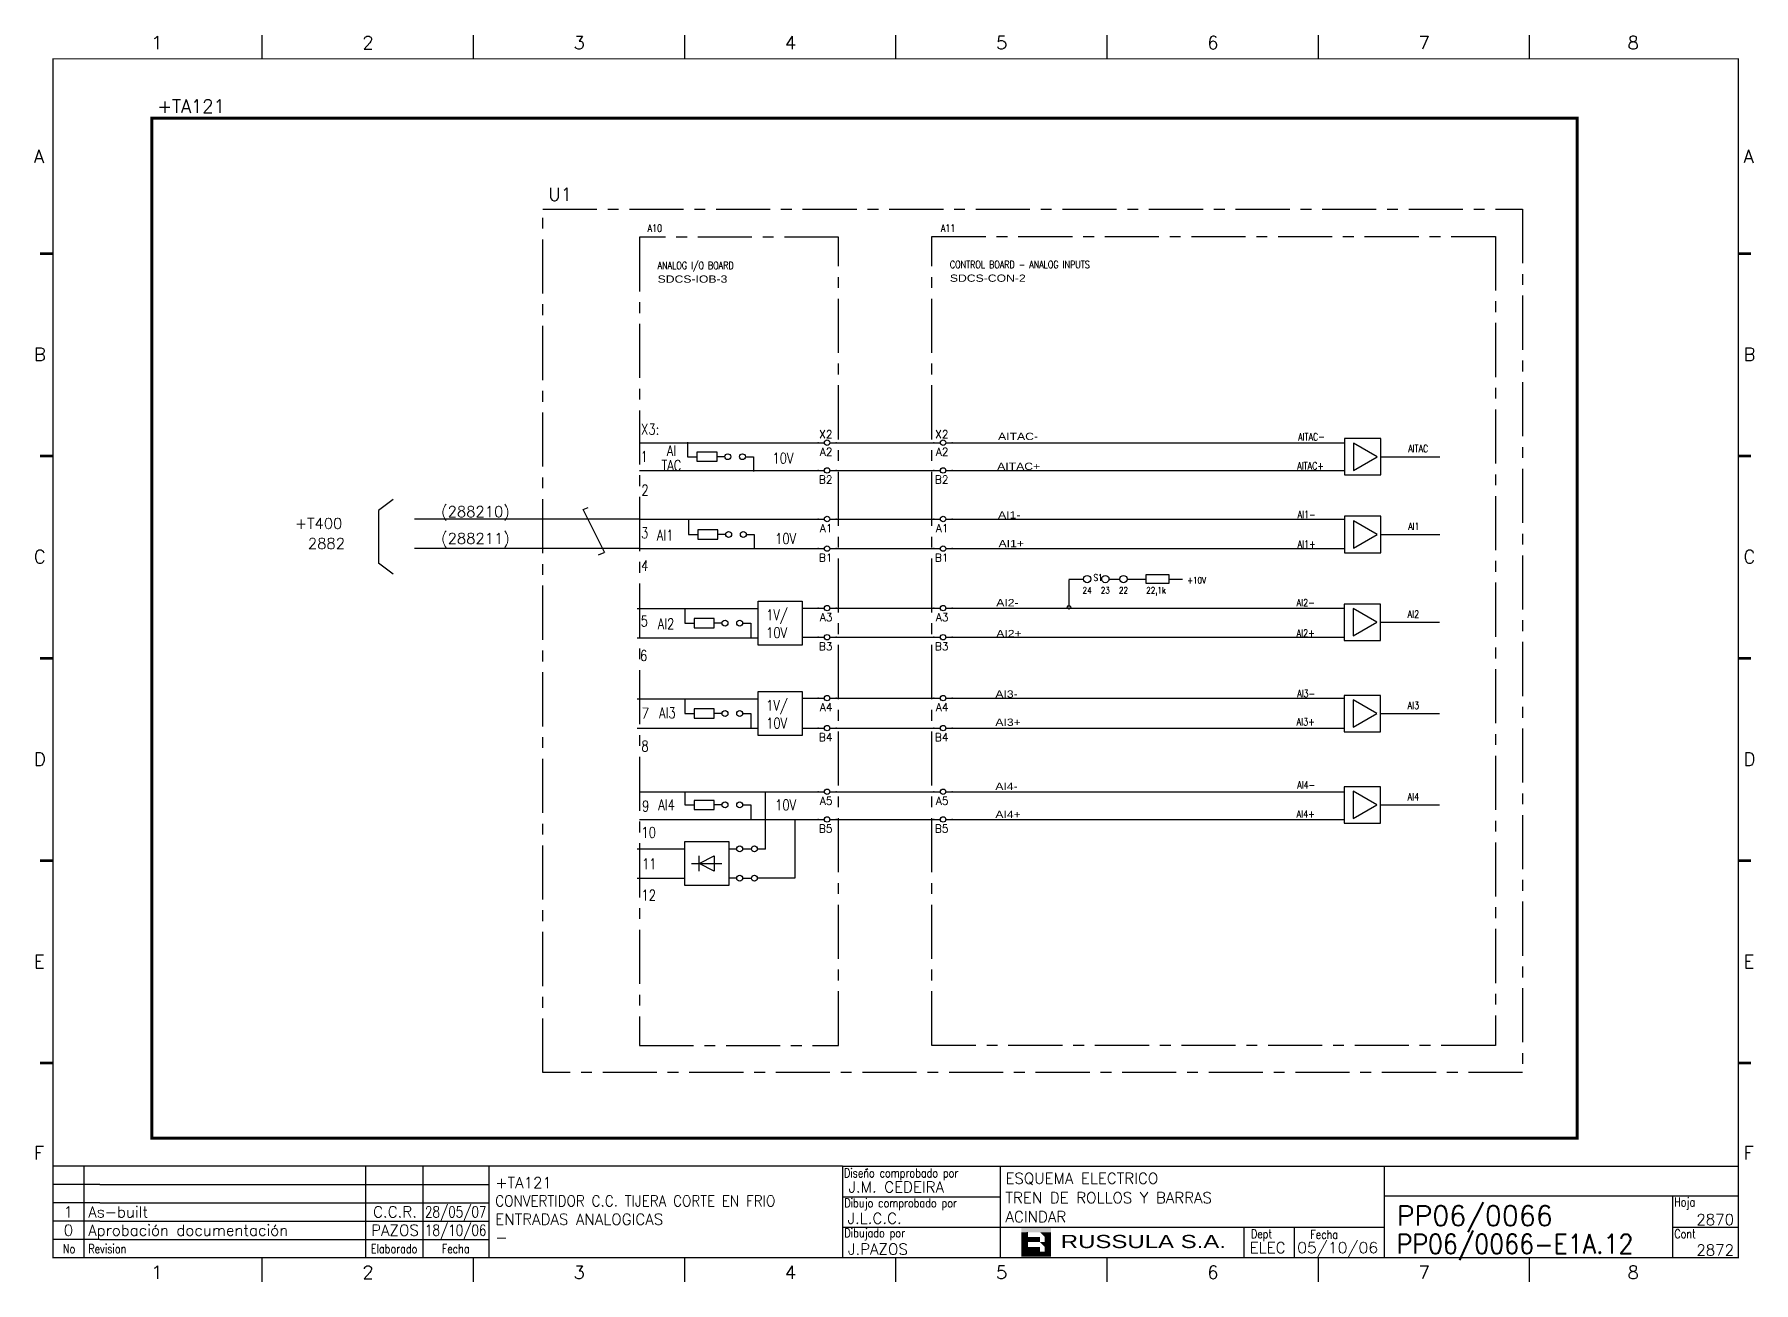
# Model space of a CAD drawing. Extents: x 415 to 812, y 5 to 293.
import ezdxf
from ezdxf.enums import TextEntityAlignment as Align

# ---------------------------------------------------------------- set-up
doc = ezdxf.new("R2010")
doc.units = 0
doc.header["$LTSCALE"] = 10
doc.header["$MEASUREMENT"] = 0
doc.linetypes.add('CENTER', pattern=[2, 1.25, -0.25, 0.25, -0.25])
doc.linetypes.add('DASHDOT', pattern=[1, 0.5, -0.25, 0, -0.25])
doc.layers.get('0').update_dxf_attribs({"linetype": 'CONTINUOUS'})
for name, color, linetype in [('1', 7, 'CONTINUOUS'), ('10', 5, 'CONTINUOUS'), ('2', 7, 'CONTINUOUS'), ('25', 3, 'CONTINUOUS'), ('25PK', 4, 'CENTER'), ('35', 2, 'CONTINUOUS'), ('8', 1, 'CONTINUOUS'), ('9', 6, 'CONTINUOUS'), ('DIBUJO', 7, 'CONTINUOUS'), ('NODE', 7, 'CONTINUOUS')]:
    doc.layers.add(name, color=color, linetype=linetype)
doc.styles.add('ABBSTYLE', font='ROMANS.SHX', dxfattribs={"width": 0.8})
doc.styles.add('HELV', font='HELV.SHX')
doc.styles.add('HELVETICA', font='HELV.SHX')
doc.styles.add('LABEL', font='SIMPLEX', dxfattribs={"width": 0.8, "height": 4})
doc.styles.add('ROMANS', font='ROMANS.SHX')
doc.styles.get("Standard").update_dxf_attribs({"font": 'simplex'})

# ---------------------------------------------------------------- blocks, each defined once
blk = doc.blocks.new('NOD', base_point=(237.5, 170))
at = {"layer": 'NODE'}
blk.add_point((237.5, 170), dxfattribs=at)
blk = doc.blocks.new('$$PLR12C')
for p, q in [((-2.5, 0), (-0.75, 0)), ((0.75, 0), (2.5, 0))]:
    blk.add_line(p, q)
at = {"layer": '2'}
blk.add_circle((0, 0), 0.75, dxfattribs=at)
for p in [(-2.5, 0), (2.5, 0)]:
    blk.add_blockref('NOD', p, dxfattribs=at)
at = {"layer": '8'}
blk.add_attdef('*A', text='', height=2.15, dxfattribs=at).set_placement((1.5, -3.575), align=Align.RIGHT)
at = {"layer": '9'}
blk.add_attdef('ID', text='', height=2.15, dxfattribs=at).set_placement((1.5, 1.25), align=Align.RIGHT)
blk = doc.blocks.new('AMP')
at = {"layer": '35'}
for p, q in [((0, 5), (0, -5)), ((10, 5), (0, 5)), ((10, -5), (10, 5)), ((0, -5), (10, -5))]:
    blk.add_line(p, q, dxfattribs=at)
blk.add_lwpolyline([(7.5, -3.75), (7.5, 3.75), (1, 0)], close=True, dxfattribs=at)
blk = doc.blocks.new('newcajec')
at = {"layer": '1'}
for p, q in [((179.4, 20.85), (0.13, 20.85)), ((7, 20.85), (7, 0)), ((71, 20.85), (71, 0)), ((84, 20.85), (84, 0.09)), ((99, 20.85), (99, 0)), ((184.64, 20.18), (184.81, 20.01)), ((184.81, 20.01), (185.18, 20.25)), ((215.2, 20.8), (215.2, 0)), ((10.6, 16.64), (0, 16.64)), ((10.6, 16.64), (99, 16.64)), ((10.6, 12.48), (0, 12.48)), ((10.6, 12.48), (99, 12.48)), ((179.4, 13.87), (215.2, 13.87)), ((368, 14.06), (368, 0)), ((10.6, 8.32), (0, 8.32)), ((10.6, 8.32), (99, 8.32)), ((10.6, 4.16), (0, 4.16)), ((10.6, 4.16), (99, 4.16)), ((179.4, 6.93), (267.63, 6.93)), ((267.63, 6.93), (302.5, 6.93)), ((270.63, 6.91), (270.63, 0)), ((282.07, 6.93), (282.07, 0)), ((368, 6.93), (383, 6.93))]:
    blk.add_line(p, q, dxfattribs=at)
for points in [[(47.5, 272.5, 0.3, 0.3, 0), (47.5, 277.91, 0.3, 0.3, 0)], [(95.5, 272.5, 0.3, 0.3, 0), (95.5, 277.91, 0.3, 0.3, 0)], [(143.5, 272.5, 0.3, 0.3, 0), (143.5, 277.91, 0.3, 0.3, 0)], [(191.5, 272.5, 0.3, 0.3, 0), (191.5, 277.91, 0.3, 0.3, 0)], [(239.5, 272.5, 0.3, 0.3, 0), (239.5, 277.91, 0.3, 0.3, 0)], [(287.5, 272.5, 0.3, 0.3, 0), (287.5, 277.91, 0.3, 0.3, 0)], [(335.5, 272.5, 0.3, 0.3, 0), (335.5, 277.91, 0.3, 0.3, 0)], [(-2.99, 228.23, 0.6, 0.6, 0), (-0.18, 228.23, 0.6, 0.6, 0)], [(383.01, 228.23, 0.6, 0.6, 0), (385.82, 228.23, 0.6, 0.6, 0)], [(-2.99, 182.23, 0.6, 0.6, 0), (-0.18, 182.23, 0.6, 0.6, 0)], [(383.01, 182.23, 0.6, 0.6, 0), (385.82, 182.23, 0.6, 0.6, 0)], [(-2.99, 136.23, 0.6, 0.6, 0), (-0.18, 136.23, 0.6, 0.6, 0)], [(383.01, 136.23, 0.6, 0.6, 0), (385.82, 136.23, 0.6, 0.6, 0)], [(-2.99, 90.23, 0.6, 0.6, 0), (-0.18, 90.23, 0.6, 0.6, 0)], [(383.01, 90.23, 0.6, 0.6, 0), (385.82, 90.23, 0.6, 0.6, 0)], [(-2.99, 44.23, 0.6, 0.6, 0), (-0.18, 44.23, 0.6, 0.6, 0)], [(383.01, 44.23, 0.6, 0.6, 0), (385.82, 44.23, 0.6, 0.6, 0)], [(383, 20.8, 0.3, 0.3, 0), (179.4, 20.8, 0.3, 0.3, 0), (179.4, 0, 0.3, 0.3, 0)], [(302.5, 20.8, 0.3, 0.3, 0), (302.5, 0, 0.3, 0.3, 0)], [(302.5, 14, 0.3, 0.3, 0), (383, 14, 0.3, 0.3, 0)], [(47.5, -5.5, 0.3, 0.3, 0), (47.5, -0.09, 0.3, 0.3, 0)], [(95.5, -5.5, 0.3, 0.3, 0), (95.5, -0.09, 0.3, 0.3, 0)], [(143.5, -5.5, 0.3, 0.3, 0), (143.5, -0.09, 0.3, 0.3, 0)], [(191.5, -5.5, 0.3, 0.3, 0), (191.5, -0.09, 0.3, 0.3, 0)], [(239.5, -5.5, 0.3, 0.3, 0), (239.5, -0.09, 0.3, 0.3, 0)], [(287.5, -5.5, 0.3, 0.3, 0), (287.5, -0.09, 0.3, 0.3, 0)], [(335.5, -5.5, 0.3, 0.3, 0), (335.5, -0.09, 0.3, 0.3, 0)]]:
    blk.add_lwpolyline(points, format="xyseb", dxfattribs=at)
at = {"layer": '1', "const_width": 0.3}
blk.add_lwpolyline([(0, 0), (0, 272.5), (383, 272.5), (383, 0)], close=True, dxfattribs=at)
at = {"layer": '2', "color": 14}
for p, q in [((221.42, 4.69), (221.42, 5.81)), ((221.42, 2.47), (221.42, 3.58))]:
    blk.add_line(p, q, dxfattribs=at)
for points in [[(220.05, 5.81), (220.05, 6.92), (226.74, 5.81), (226.74, 6.92)], [(221.42, 2.47), (220.05, 2.47), (221.42, 5.81), (220.05, 5.81)], [(221.42, 4.69), (224.25, 4.69), (221.42, 3.58), (224.25, 3.58)], [(224.25, 5.81), (225.37, 5.81), (225.37, 4.69)], [(225.37, 5.81), (226.74, 5.81), (225.37, 1.35), (226.74, 1.35)], [(224.25, 0.24), (224.25, 2.47), (220.05, 0.24), (220.05, 2.47)], [(224.25, 3.58), (225.37, 3.58), (225.37, 2.47)], [(226.74, 1.35), (226.74, 0.24), (224.25, 1.35), (224.25, 0.24)]]:
    blk.add_solid(points, dxfattribs=at)
at = {"layer": '1', "style": 'ROMANS'}
for s, p in [('1', (22.29, 274.68)), ('2', (70.29, 274.68)), ('3', (118.29, 274.68)), ('4', (166.29, 274.68)), ('5', (214.29, 274.68)), ('6', (262.29, 274.68)), ('7', (310.29, 274.68)), ('8', (357.79, 274.68)), ('A', (-4.37, 248.84)), ('A', (384.13, 248.84)), ('B', (-4.37, 203.84)), ('B', (384.13, 203.84)), ('C', (-4.37, 157.84)), ('C', (384.13, 157.84)), ('D', (-4.37, 111.84)), ('D', (384.13, 111.84)), ('E', (-4.37, 65.84)), ('E', (384.13, 65.84)), ('F', (-4.37, 22.34)), ('F', (384.13, 22.34)), ('1', (22.29, -4.82)), ('2', (70.29, -4.82)), ('3', (118.29, -4.82)), ('4', (166.29, -4.82)), ('5', (214.29, -4.82)), ('6', (262.29, -4.82)), ('7', (310.29, -4.82)), ('8', (357.79, -4.82))]:
    blk.add_text(s, height=3, dxfattribs=at).set_placement(p)
at = {"layer": '1', "style": 'LABEL', "width": 0.8}
for s, p in [('Diseno comprobado por', (179.73, 18.27)), ('Dibujo comprobado por', (179.81, 11.47)), ('Hoja', (368.38, 11.66)), ('Dibujado por', (179.83, 4.64)), ('Fecha', (285.71, 4.3)), ('Cont', (368.43, 4.46)), ('No', (2.23, 1.05)), ('Revision', (8, 1.05))]:
    blk.add_text(s, height=2, dxfattribs=at).set_placement(p)
for s, p in [('Dept', (274.61, 4.44)), ('Elaborado', (77.5, 1.05)), ('Fecha', (91.5, 1.05))]:
    blk.add_text(s, height=2, dxfattribs=at).set_placement(p, align=Align.CENTER)
at = {"layer": '10', "style": 'ROMANS'}
for tag, p in [('REV41', (3.5, 18.74)), ('REV43', (77.7, 18.74)), ('REV31', (3.5, 14.58)), ('REV33', (77.7, 14.58)), ('REV21', (3.5, 10.42)), ('REV23', (77.7, 10.42)), ('REV11', (3.5, 6.27)), ('REV13', (77.7, 6.27))]:
    blk.add_attdef(tag, text='', height=2.5, dxfattribs=at).set_placement(p, align=Align.MIDDLE)
for tag, p, height in [('REV42', (8, 17.49), 2.5), ('REV32', (8, 13.33), 2.5), ('SHEETNAME1', (100.5, 15.83), 2.5), ('DESIGNCHECK', (180.74, 14.83), 2.5), ('DOCUMENTTYPE', (216.43, 16.8), 2.5), ('NOTA', (305.32, 15.8), 3), ('SHEETNAME2', (100.5, 11.67), 2.5), ('OBJECT', (216.43, 12.4), 2.5), ('ORDER', (305.32, 7.3), 4.5), ('REV22', (8, 9.17), 2.5), ('SHEETNAME3', (100.5, 7.51), 2.5), ('DRAWINGCHECK', (180.53, 7.71), 2.5), ('CUSTOMER', (216.43, 8.08), 2.5), ('REV12', (8, 5.01), 2.5), ('SHEETNAME4', (100.5, 3.35), 2.5), ('DOCUMENT_ID', (305.32, 0.93), 4.4), ('USER', (180.63, 0.71), 2.5), ('DEPARTMENT', (271.93, 1.05), 2.5)]:
    blk.add_attdef(tag, p, '', height=height, dxfattribs=at)
for tag, width, p, p2 in [('REV44', 1.221199, (84.53, 17.49), (98.48, 17.49)), ('REV34', 1.221199, (84.53, 13.33), (98.48, 13.33)), ('REV24', 1.221199, (84.53, 9.17), (98.48, 9.17)), ('REV14', 1.221199, (84.53, 5.01), (98.48, 5.01)), ('CREATED2', 7.039915, (282.71, 1.05), (301.14, 1.05))]:
    blk.add_attdef(tag, text='', height=2.5, dxfattribs=dict(at, width=width)).set_placement(p, p2, align=Align.FIT)
for tag, p in [('SHEET', (382, 7.43)), ('NEXTSHEET', (382, 0.5))]:
    blk.add_attdef(tag, text='', height=2.5, dxfattribs=at).set_placement(p, align=Align.RIGHT)
at = {"layer": 'DIBUJO', "color": 14, "style": 'HELVETICA', "width": 1.3}
blk.add_text('RUSSULA S.A.', height=3, dxfattribs=at).set_placement((229, 2.19))

msp = doc.modelspace()

# ---------------------------------------------------------------- linework, layer by layer
for p, q in [((498, 185.78), (494.61, 183.26)), ((494.61, 183.26), (494.61, 171.04)), ((541.89, 183.44), (543.04, 183.9)), ((546.84, 173.47), (541.89, 183.44)), ((554.86, 181.26), (502.88, 181.26)), ((498, 168.51), (494.61, 171.04)), ((554.86, 174.43), (502.88, 174.43)), ((546.65, 173.42), (545.32, 172.92))]:
    msp.add_line(p, q)
at = {"layer": '2', "color": 4, "linetype": 'CENTER'}
for p, q in [((554.86, 246.36), (554.86, 59.67)), ((600.85, 246.36), (554.86, 246.36)), ((600.85, 59.67), (600.85, 246.36)), ((554.86, 59.67), (600.85, 59.67))]:
    msp.add_line(p, q, dxfattribs=at)
at = {"layer": '2', "color": 3}
for p, q in [((554.86, 198.9), (597.17, 198.9)), ((554.86, 192.49), (596.54, 192.49)), ((554.86, 181.26), (596.86, 181.26)), ((554.86, 174.43), (596.75, 174.43)), ((592.45, 160.68), (596.65, 160.68)), ((592.45, 153.96), (597.17, 153.96)), ((592.45, 139.89), (596.33, 139.89)), ((592.45, 132.96), (597.17, 132.96)), ((554.86, 118.26), (596.65, 118.26)), ((565.36, 118.26), (565.36, 115.21)), ((583.94, 118.26), (583.94, 105.03)), ((554.86, 111.85), (597.07, 111.85))]:
    msp.add_line(p, q, dxfattribs=at)
at = {"layer": '2', "color": 7}
for p, q in [((600.32, 198.9), (622.9, 198.9)), ((626.26, 198.9), (717.71, 198.9)), ((600.32, 192.49), (622.9, 192.49)), ((626.99, 192.49), (717.71, 192.49)), ((600.32, 181.26), (622.9, 181.26)), ((626.57, 181.26), (717.71, 181.26)), ((600.32, 174.43), (622.9, 174.43)), ((626.26, 174.43), (717.82, 174.43)), ((600.32, 160.68), (622.9, 160.68)), ((626.36, 160.68), (717.61, 160.68)), ((600.32, 153.96), (622.9, 153.96)), ((626.68, 153.96), (717.61, 153.96)), ((600.32, 139.89), (622.9, 139.89)), ((625.94, 139.89), (717.61, 139.89)), ((600.32, 132.96), (622.9, 132.96)), ((625.73, 132.96), (717.61, 132.96)), ((600.32, 118.26), (622.9, 118.26)), ((625.94, 118.26), (717.61, 118.26)), ((600.32, 111.85), (622.9, 111.85)), ((626.68, 111.85), (717.61, 111.85))]:
    msp.add_line(p, q, dxfattribs=at)
at = {"layer": '2', "color": 3, "linetype": 'DASHDOT'}
msp.add_lwpolyline([(442.26, 273.87, 0.706, 0.706, 0), (771.47, 273.87, 0.706, 0.706, 0), (771.47, 38.25, 0.706, 0.706, 0), (442.26, 38.25, 0.706, 0.706, 0), (442.26, 273.87, 0.706, 0.706, 0)], format="xyseb", dxfattribs=at)
at = {"layer": '25'}
for p, q in [((565.95, 199.04), (565.95, 195.66)), ((565.95, 195.66), (568.07, 195.66)), ((572.79, 196.71), (568.13, 196.71)), ((568.13, 196.71), (568.13, 194.6)), ((568.13, 194.6), (572.79, 194.6)), ((572.79, 194.6), (572.79, 196.71)), ((574.59, 195.66), (572.79, 195.66)), ((579.33, 195.66), (581.19, 195.66)), ((581.19, 195.66), (581.19, 192.27)), ((566.16, 181.09), (566.16, 177.7)), ((573, 178.76), (568.34, 178.76)), ((568.34, 178.76), (568.34, 176.64)), ((573, 176.64), (573, 178.76)), ((566.16, 177.7), (568.28, 177.7)), ((568.34, 176.64), (573, 176.64)), ((574.8, 177.7), (573, 177.7)), ((579.54, 177.7), (581.4, 177.7)), ((581.4, 177.7), (581.4, 174.31)), ((554.31, 160.61), (582.26, 160.61)), ((565.32, 160.61), (565.32, 157.22)), ((582.26, 162.3), (592.42, 162.3)), ((582.26, 152.14), (582.26, 162.3)), ((592.42, 162.3), (592.42, 152.14)), ((565.32, 157.22), (567.44, 157.22)), ((572.16, 158.28), (567.5, 158.28)), ((567.5, 158.28), (567.5, 156.16)), ((567.5, 156.16), (572.16, 156.16)), ((572.16, 156.16), (572.16, 158.28)), ((573.96, 157.22), (572.16, 157.22)), ((578.7, 157.22), (580.56, 157.22)), ((580.56, 157.22), (580.56, 153.83)), ((554.31, 153.83), (582.26, 153.83)), ((592.42, 152.14), (582.26, 152.14)), ((554.31, 139.71), (582.26, 139.71)), ((565.32, 139.71), (565.32, 136.32)), ((582.26, 141.4), (592.42, 141.4)), ((582.26, 131.24), (582.26, 141.4)), ((592.42, 141.4), (592.42, 131.24)), ((565.32, 136.32), (567.44, 136.32)), ((572.16, 137.38), (567.5, 137.38)), ((567.5, 137.38), (567.5, 135.27)), ((567.5, 135.27), (572.16, 135.27)), ((572.16, 135.27), (572.16, 137.38)), ((573.96, 136.32), (572.16, 136.32)), ((578.7, 136.32), (580.56, 136.32)), ((580.56, 136.32), (580.56, 132.94)), ((554.31, 132.94), (582.26, 132.94)), ((592.42, 131.24), (582.26, 131.24)), ((572.16, 116.27), (567.5, 116.27)), ((572.16, 114.16), (572.16, 116.27)), ((573.96, 115.22), (572.16, 115.22)), ((578.7, 115.22), (580.56, 115.22)), ((580.56, 115.22), (580.56, 111.83)), ((567.5, 114.16), (572.16, 114.16)), ((590.72, 111.83), (590.72, 98.28)), ((554.31, 105.06), (565.32, 105.06)), ((565.32, 96.59), (565.32, 106.75)), ((565.32, 106.75), (575.48, 106.75)), ((568.64, 101.67), (572.16, 103.43)), ((568.64, 99.9), (568.64, 103.43)), ((572.16, 103.43), (572.16, 99.9)), ((575.48, 106.75), (575.48, 96.59)), ((575.48, 105.06), (577.34, 105.06)), ((578.73, 105.06), (580.73, 105.06)), ((582.09, 105.06), (583.95, 105.06)), ((566.87, 101.67), (573.93, 101.67)), ((572.16, 99.9), (568.64, 101.67)), ((554.31, 98.28), (565.32, 98.28)), ((575.48, 96.59), (565.32, 96.59)), ((577.34, 98.28), (575.48, 98.28)), ((578.73, 98.28), (580.73, 98.28)), ((590.72, 98.28), (582.09, 98.28))]:
    msp.add_line(p, q, dxfattribs=at)
at = {"layer": '25', "color": 3}
for p, q in [((565.32, 115.22), (567.44, 115.22)), ((567.5, 116.27), (567.5, 114.16))]:
    msp.add_line(p, q, dxfattribs=at)
at = {"layer": '25'}
for centre in [(575.26, 195.66), (578.65, 195.66), (575.47, 177.7), (578.86, 177.7), (574.63, 157.22), (578.02, 157.22), (574.63, 136.32), (578.02, 136.32), (574.63, 115.22), (578.02, 115.22), (578.02, 105.06), (581.41, 105.06), (578.02, 98.28), (581.41, 98.28)]:
    msp.add_circle(centre, 0.677, dxfattribs=at)
at = {"layer": '25PK'}
for p, q in [((532.56, 252.87), (758.87, 252.87)), ((532.56, 53.37), (532.56, 252.87)), ((758.87, 252.87), (758.87, 53.37)), ((622.37, 59.67), (622.37, 246.57)), ((622.37, 246.57), (752.57, 246.57)), ((752.57, 246.57), (752.57, 59.67)), ((752.57, 59.67), (622.37, 59.67)), ((758.87, 53.37), (532.56, 53.37))]:
    msp.add_line(p, q, dxfattribs=at)
at = {"layer": '35', "color": 7}
for p, q in [((726.11, 195.64), (739.76, 195.64)), ((726.11, 177.69), (739.76, 177.69)), ((654.08, 167.4), (657.38, 167.4)), ((654.08, 167.19), (654.08, 160.89)), ((663.32, 167.4), (665.82, 167.4)), ((667.52, 167.4), (671.94, 167.4)), ((671.93, 168.45), (677.18, 168.45)), ((671.93, 166.35), (671.93, 168.45)), ((677.18, 168.45), (677.18, 166.35)), ((677.18, 167.4), (680.33, 167.4)), ((677.18, 166.35), (671.93, 166.35)), ((726.01, 157.42), (739.66, 157.42)), ((726.01, 136.32), (739.66, 136.32)), ((726.01, 115.21), (739.66, 115.21))]:
    msp.add_line(p, q, dxfattribs=at)
for centre, radius in [((658.28, 167.4), 0.84), ((662.48, 167.4), 0.84), ((666.68, 167.4), 0.84), ((654.08, 160.89), 0.42)]:
    msp.add_circle(centre, radius, dxfattribs=at)

# ---------------------------------------------------------------- block references
at = {"layer": '2', "color": 7}
ref = msp.add_blockref('newcajec', (419.42, 10.6), dxfattribs=dict(at, xscale=1.016442892079965, yscale=1.016442892079993, zscale=1.01644289208))
ref.add_attrib('REV24', '28/05/07', dxfattribs={"layer": '10', "height": 2.541, "style": 'ROMANS', "width": 0.728168}).set_placement((505.33, 19.92), (519.52, 19.92), align=Align.FIT)
ref.add_attrib('SHEETNAME3', 'ENTRADAS ANALOGICAS', (521.57, 18.22), dxfattribs={"layer": '10', "height": 2.5411, "style": 'ROMANS'})
ref.add_attrib('SHEETNAME2', 'CONVERTIDOR C.C. TIJERA CORTE EN FRIO', (521.57, 22.45), dxfattribs={"layer": '10', "height": 2.5411, "style": 'ROMANS', "width": 0.9})
ref.add_attrib('SHEETNAME1', '+TA121', (521.57, 26.68), dxfattribs={"layer": '10', "height": 2.541, "style": 'ROMANS'})
ref.add_attrib('USER', 'J.PAZOS', (603.02, 11.32), dxfattribs={"layer": '10', "height": 2.541, "style": 'ROMANS'})
ref.add_attrib('DRAWINGCHECK', 'J.L.C.C.', (602.92, 18.44), dxfattribs={"layer": '10', "height": 2.541, "style": 'ROMANS'})
ref.add_attrib('DESIGNCHECK', 'J.M. CEDEIRA', (603.13, 25.67), dxfattribs={"layer": '10', "height": 2.5411, "style": 'ROMANS'})
ref.add_attrib('REV22', 'As-built', (427.55, 19.92), dxfattribs={"layer": '10', "height": 2.541, "style": 'ROMANS'})
ref.add_attrib('REV12', 'Aprobación documentación', (427.55, 15.69), dxfattribs={"layer": '10', "height": 2.5411, "style": 'ROMANS'})
ref.add_attrib('REV21', '1', dxfattribs={"layer": '10', "height": 2.54, "style": 'ROMANS'}).set_placement((422.98, 21.19), align=Align.MIDDLE)
ref.add_attrib('REV11', '0', dxfattribs={"layer": '10', "height": 2.54, "style": 'ROMANS'}).set_placement((422.98, 16.96), align=Align.MIDDLE)
ref.add_attrib('SHEETNAME4', '-', (521.57, 14), dxfattribs={"layer": '10', "height": 2.54, "style": 'ROMANS'})
ref.add_attrib('REV14', '18/10/06', dxfattribs={"layer": '10', "height": 2.541, "style": 'ROMANS', "width": 0.728168}).set_placement((505.33, 15.69), (519.52, 15.69), align=Align.FIT)
ref.add_attrib('REV23', 'C.C.R.', dxfattribs={"layer": '10', "height": 2.541, "style": 'ROMANS'}).set_placement((498.4, 21.19), align=Align.MIDDLE)
ref.add_attrib('REV13', 'PAZOS', dxfattribs={"layer": '10', "height": 2.541, "style": 'ROMANS'}).set_placement((498.4, 16.96), align=Align.MIDDLE)
ref.add_attrib('DOCUMENT_ID', 'PP06/0066-E1A.12', (729.76, 11.55), dxfattribs={"layer": '10', "height": 4.4723, "style": 'ROMANS', "width": 0.9})
ref.add_attrib('ORDER', 'PP06/0066', (729.76, 18.02), dxfattribs={"layer": '10', "height": 4.574, "style": 'ROMANS'})
ref.add_attrib('CUSTOMER', 'ACINDAR', (639.41, 18.81), dxfattribs={"layer": '10', "height": 2.541, "style": 'ROMANS'})
ref.add_attrib('OBJECT', 'TREN DE ROLLOS Y BARRAS', (639.41, 23.2), dxfattribs={"layer": '10', "height": 2.5411, "style": 'ROMANS'})
ref.add_attrib('DOCUMENTTYPE', 'ESQUEMA ELECTRICO', (639.41, 27.67), dxfattribs={"layer": '10', "height": 2.5411, "style": 'ROMANS'})
ref.add_attrib('CREATED2', '05/10/06', dxfattribs={"layer": '10', "height": 2.541, "style": 'ROMANS', "width": 0.961976}).set_placement((706.77, 11.66), (725.51, 11.66), align=Align.FIT)
ref.add_attrib('DEPARTMENT', 'ELEC', (695.82, 11.66), dxfattribs={"layer": '10', "height": 2.541, "style": 'ROMANS'})
ref.add_attrib('NEXTSHEET', '2872', dxfattribs={"layer": '10', "height": 2.541, "style": 'ROMANS'}).set_placement((807.7, 11.1), align=Align.RIGHT)
ref.add_attrib('SHEET', '2870', dxfattribs={"layer": '10', "height": 2.541, "style": 'ROMANS'}).set_placement((807.7, 18.15), align=Align.RIGHT)
at = {"layer": '2', "color": 7, "xscale": 0.8400000000000318, "yscale": 0.839999999999975, "zscale": 0.84}
for p, values in [((598.22, 198.9), {'ID': 'X2', '*A': 'A2'}), ((625, 198.9), {'ID': 'X2', '*A': 'A2'}), ((598.22, 192.49), {'*A': 'B2'}), ((625, 192.49), {'*A': 'B2'}), ((598.22, 181.26), {'*A': 'A1'}), ((625, 181.26), {'*A': 'A1'}), ((598.22, 174.43), {'*A': 'B1'}), ((625, 174.43), {'*A': 'B1'}), ((598.22, 160.68), {'*A': 'A3'}), ((625, 160.68), {'*A': 'A3'}), ((598.22, 153.96), {'*A': 'B3'}), ((625, 153.96), {'*A': 'B3'}), ((598.22, 139.89), {'*A': 'A4'}), ((625, 139.89), {'*A': 'A4'}), ((598.22, 132.96), {'*A': 'B4'}), ((625, 132.96), {'*A': 'B4'}), ((598.22, 118.26), {'*A': 'A5'}), ((625, 118.26), {'*A': 'A5'}), ((598.22, 111.85), {'*A': 'B5'}), ((625, 111.85), {'*A': 'B5'})]:
    msp.add_blockref('$$PLR12C', p, dxfattribs=at).add_auto_attribs(values)
at = {"layer": '35', "color": 7, "xscale": 0.8400000000000318, "yscale": 0.839999999999975, "zscale": 0.84, "rotation": 180}
for p in [(726.11, 195.64), (726.11, 177.69), (726.01, 157.42), (726.01, 136.32), (726.01, 115.21)]:
    msp.add_blockref('AMP', p, dxfattribs=at)

# ---------------------------------------------------------------- texts
at = {"layer": '2', "color": 6}
for s, height, p in [('+TA121', 3.024, (443.52, 275.13)), ('U1', 3.024, (533.82, 254.79)), ('(288210)', 2.5, (509.06, 181.73)), ('+T400', 2.5, (475.32, 179)), ('(288211)', 2.5, (509.06, 175.53))]:
    msp.add_text(s, height=height, dxfattribs=at).set_placement(p)
at = {"layer": '2', "color": 1}
msp.add_text('2882', height=2.5, dxfattribs=at).set_placement((478.28, 174.36))
at = {"layer": '25'}
for s, height, style, width, p in [('A10', 1.68, 'ABBSTYLE', 0.8, (556.75, 247.62)), ('A11', 1.68, 'ABBSTYLE', 0.8, (624.47, 247.62)), ('ANALOG I/O BOARD', 1.68, 'ABBSTYLE', 0.8, (559.06, 239.01)), ('CONTROL BOARD - ANALOG INPUTS', 1.68, 'ABBSTYLE', 0.8, (626.57, 239.22)), ('SDCS-IOB-3', 1.68, 'HELV', 1.2, (559.06, 235.86)), ('SDCS-CON-2', 1.68, 'HELV', 1.2, (626.57, 236.07)), ('AITAC-', 1.68, 'HELV', 1.2, (637.7, 199.52)), ('AITAC-', 1.68, 'ABBSTYLE', 0.8, (707, 199.42)), ('1', 2.44, 'ROMANS', 0.8, (555.15, 194.48)), ('10V', 2.439, 'ROMANS', 0.8, (585.58, 194.11)), ('AITAC', 1.68, 'ABBSTYLE', 0.8, (732.41, 196.69)), ('AITAC+', 1.68, 'HELV', 1.2, (637.49, 192.6)), ('AITAC+', 1.68, 'ABBSTYLE', 0.8, (706.79, 192.7)), ('2', 2.44, 'ROMANS', 0.8, (555.31, 186.71)), ('AI1-', 1.68, 'HELV', 1.2, (637.7, 181.36)), ('AI1-', 1.68, 'ABBSTYLE', 0.8, (706.9, 181.47)), ('3', 2.44, 'ROMANS', 0.8, (555.26, 176.84)), ('AI1', 1.68, 'ABBSTYLE', 0.8, (732.41, 178.74)), ('10V', 2.439, 'ROMANS', 0.8, (586.21, 175.52)), ('AI1+', 1.68, 'HELV', 1.2, (637.81, 174.75)), ('AI1+', 1.68, 'ABBSTYLE', 0.8, (706.9, 174.64)), ('S1', 1.512, 'ABBSTYLE', 0.8, (659.75, 166.98)), ('+10V', 1.512, 'ABBSTYLE', 0.8, (681.38, 166.35)), ('24', 1.512, 'ABBSTYLE', 0.8, (657.23, 164.04)), ('23', 1.512, 'ABBSTYLE', 0.8, (661.43, 164.04)), ('22', 1.512, 'ABBSTYLE', 0.8, (665.63, 164.04)), ('22,1k', 1.512, 'ABBSTYLE', 0.8, (671.93, 164.04)), ('5', 2.44, 'ROMANS', 0.8, (555.15, 156.47)), ('1V/', 2.439, 'ROMANS', 0.8, (584.13, 157.89)), ('AI2-', 1.68, 'HELV', 1.2, (637.28, 161.1)), ('AI2-', 1.68, 'ABBSTYLE', 0.8, (706.69, 161.1)), ('AI2', 1.68, 'ABBSTYLE', 0.8, (732.31, 158.47)), ('10V', 2.439, 'ROMANS', 0.8, (584.13, 153.78)), ('AI2+', 1.68, 'HELV', 1.2, (637.28, 153.96)), ('AI2+', 1.68, 'ABBSTYLE', 0.8, (706.69, 154.06)), ('6', 2.44, 'ROMANS', 0.8, (555, 148.49)), ('1V/', 2.439, 'ROMANS', 0.8, (584.13, 136.99)), ('AI3-', 1.68, 'HELV', 1.2, (637.07, 139.99)), ('AI3-', 1.68, 'ABBSTYLE', 0.8, (706.79, 140.1)), ('AI3', 1.68, 'ABBSTYLE', 0.8, (732.31, 137.37)), ('10V', 2.439, 'ROMANS', 0.8, (584.13, 132.89)), ('AI3+', 1.68, 'HELV', 1.2, (637.07, 133.48)), ('AI3+', 1.68, 'ABBSTYLE', 0.8, (706.69, 133.59)), ('8', 2.44, 'ROMANS', 0.8, (555.32, 127.59)), ('AI4-', 1.68, 'HELV', 1.2, (637.07, 118.68)), ('AI4-', 1.68, 'ABBSTYLE', 0.8, (706.79, 118.99)), ('9', 2.44, 'ROMANS', 0.8, (555.47, 113.73)), ('10V', 2.439, 'ROMANS', 0.8, (586.21, 113.99)), ('AI4', 1.68, 'ABBSTYLE', 0.8, (732.31, 116.26)), ('AI4+', 1.68, 'HELV', 1.2, (637.07, 112.17)), ('AI4+', 1.68, 'ABBSTYLE', 0.8, (706.69, 112.27)), ('10', 2.439, 'ROMANS', 0.8, (555.32, 107.64)), ('11', 2.439, 'ROMANS', 0.8, (555.48, 100.4)), ('12', 2.439, 'ROMANS', 0.8, (555.32, 93.15))]:
    msp.add_text(s, height=height, dxfattribs=dict(at, style=style, width=width)).set_placement(p)
at = {"layer": '25', "style": 'ROMANS', "width": 0.8}
msp.add_text('X3:', height=2.439, dxfattribs=at).set_placement((559.44, 200.78), align=Align.RIGHT)
for s, p in [('TAC', (562.26, 192.45)), ('AI', (562.26, 195.84)), ('AI1', (560.79, 176.31)), ('AI2', (561.01, 155.83)), ('AI3', (561.32, 135.25)), ('AI4', (561.12, 114.04))]:
    msp.add_text(s, height=2.439, dxfattribs=at).set_placement(p, align=Align.CENTER)
for s, rotation, p in [('4', 356.9335, (555.17, 169.33)), ('7', 356.8202, (555.29, 135.19))]:
    msp.add_text(s, height=2.44, rotation=rotation, dxfattribs=at).set_placement(p)

doc.saveas('drawing.dxf')
